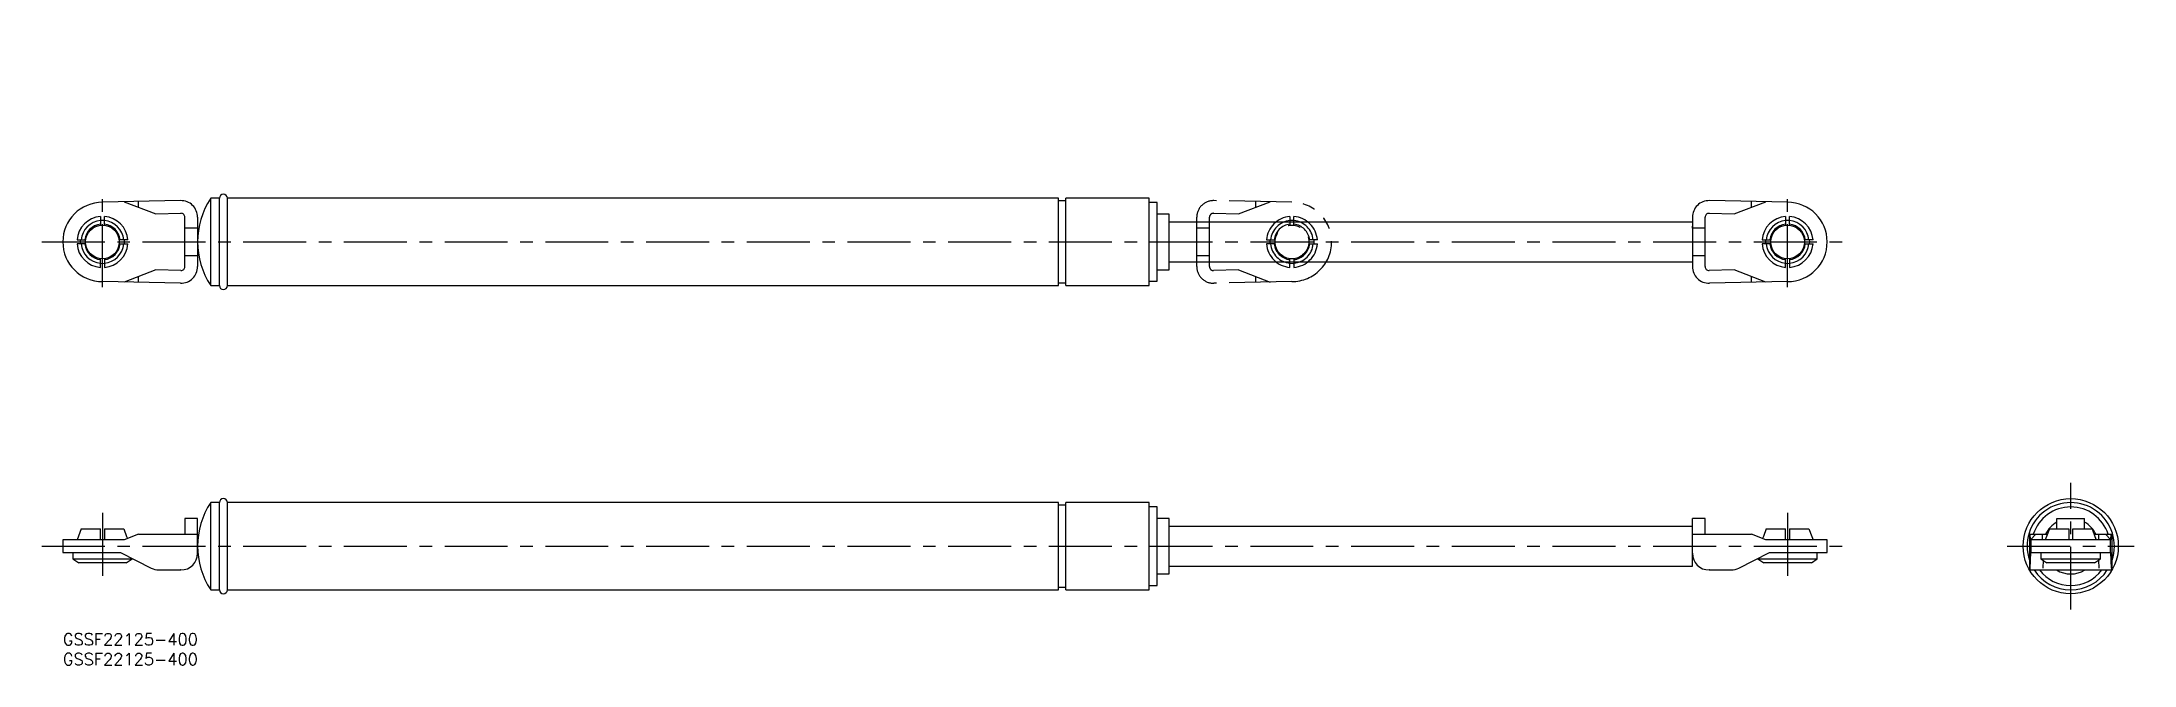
# Model space of a CAD drawing. Extents: x -5 to 522, y -8 to 149.
import ezdxf

# ---------------------------------------------------------------- set-up
doc = ezdxf.new("R2010")
doc.units = 0
doc.header["$LTSCALE"] = 0.5
doc.linetypes.add('CENTER', pattern=[50.8, 31.75, -6.35, 6.35, -6.35])
doc.linetypes.add('PHANTOM', pattern=[63.5, 31.75, -6.35, 6.35, -6.35, 6.35, -6.35])
for name, color, linetype in [('MSM_CENTER', 1, 'CENTER'), ('MSM_CONTINUOUS', 7, 'CONTINUOUS'), ('MSM_IMAGINARY', 6, 'PHANTOM'), ('MSM_PART_NUMBER', 7, 'CONTINUOUS')]:
    doc.layers.add(name, color=color, linetype=linetype)
doc.styles.get("Standard").update_dxf_attribs({"font": 'txt.shx', "height": 3, "bigfont": 'bigfont.shx'})

msp = doc.modelspace()

# ---------------------------------------------------------------- linework, layer by layer
at = {"layer": 'MSM_CENTER'}
for p, q in [((10, 87.29), (10, 110.16)), ((435, 87.29), (435, 110.16)), ((-5.29, 98.73), (450.72, 98.73)), ((506.42, 6), (506.42, 38)), ((10, 30.4), (10, 13.8)), ((435, 30.4), (435, 13.8)), ((-5.29, 22), (451.15, 22)), ((490.42, 22), (522.42, 22))]:
    msp.add_line(p, q, dxfattribs=at)
at = {"layer": 'MSM_CONTINUOUS'}
for p, q in [((29.71, 109.14), (10, 108.73)), ((15.5, 108.84), (23.5, 105.81)), ((19.09, 107.48), (19.09, 108.92)), ((23.5, 105.81), (29.78, 105.94)), ((39.5, 109.73), (37.3, 109.73)), ((37.3, 87.73), (37.3, 109.73)), ((39.5, 87.73), (39.5, 109.73)), ((251.1, 109.73), (41.5, 109.73)), ((41.5, 87.73), (41.5, 109.73)), ((251.1, 87.73), (251.1, 109.73)), ((253, 109.08), (251.1, 109.08)), ((274, 109.73), (253, 109.73)), ((253, 87.73), (253, 109.73)), ((274, 87.73), (274, 109.73)), ((276, 108.63), (274, 108.63)), ((276, 88.83), (276, 108.63)), ((279, 105.73), (276, 105.73)), ((279, 91.73), (279, 105.73)), ((415.22, 105.94), (421.5, 105.81)), ((435, 108.73), (415.29, 109.14)), ((421.5, 105.81), (429.5, 108.84)), ((425.91, 107.48), (425.91, 108.92)), ((9.5, 105.15), (9.5, 102.95)), ((9.5, 104.2), (10, 104.23)), ((10, 104.23), (10.5, 104.2)), ((10.5, 102.95), (10.5, 105.15)), ((30.8, 92.51), (30.8, 104.94)), ((34, 102.23), (30.8, 102.23)), ((34, 104.94), (34, 92.51)), ((411, 103.73), (279, 103.73)), ((411, 104.94), (411, 92.51)), ((411, 102.23), (411, 102.73)), ((414.2, 102.23), (411, 102.23)), ((414.2, 92.51), (414.2, 104.94)), ((434.5, 105.15), (434.5, 102.95)), ((434.5, 104.2), (435, 104.23)), ((435, 104.23), (435.5, 104.2)), ((435.5, 102.95), (435.5, 105.15)), ((3.58, 99.23), (5.78, 99.23)), ((5.78, 98.23), (3.58, 98.23)), ((4.5, 98.73), (4.52, 99.23)), ((4.52, 98.22), (4.5, 98.73)), ((16.42, 99.23), (14.22, 99.23)), ((14.22, 98.23), (16.42, 98.23)), ((15.48, 99.23), (15.5, 98.73)), ((15.5, 98.73), (15.48, 98.21)), ((34, 95.23), (30.8, 95.23)), ((414.2, 95.23), (411, 95.23)), ((428.58, 99.23), (430.78, 99.23)), ((430.78, 98.23), (428.58, 98.23)), ((429.5, 98.73), (429.52, 99.23)), ((429.52, 98.22), (429.5, 98.73)), ((441.42, 99.23), (439.22, 99.23)), ((439.22, 98.23), (441.42, 98.23)), ((440.48, 99.23), (440.5, 98.73)), ((440.5, 98.73), (440.48, 98.21)), ((10, 93.23), (9.49, 93.25)), ((9.5, 92.31), (9.5, 94.51)), ((10.5, 93.25), (10, 93.23)), ((10.5, 94.51), (10.5, 92.31)), ((23.5, 91.65), (15.5, 88.61)), ((19.09, 88.54), (19.09, 89.97)), ((29.78, 91.52), (23.5, 91.65)), ((276, 91.73), (279, 91.73)), ((279, 93.73), (411, 93.73)), ((421.5, 91.65), (415.22, 91.52)), ((429.5, 88.61), (421.5, 91.65)), ((425.91, 88.54), (425.91, 89.97)), ((434.5, 92.31), (434.5, 94.51)), ((435, 93.23), (434.5, 93.25)), ((435.5, 93.25), (435, 93.23)), ((435.5, 94.51), (435.5, 92.31)), ((29.71, 88.32), (10, 88.73)), ((37.3, 87.73), (39.5, 87.73)), ((41.5, 87.73), (251.1, 87.73)), ((251.1, 88.38), (253, 88.38)), ((253, 87.73), (274, 87.73)), ((274, 88.83), (276, 88.83)), ((435, 88.73), (415.29, 88.32)), ((39.5, 33), (37.3, 33)), ((37.3, 11), (37.3, 33)), ((39.5, 11), (39.5, 33)), ((251.1, 33), (41.5, 33)), ((41.5, 11), (41.5, 33)), ((251.1, 11), (251.1, 33)), ((253, 32.35), (251.1, 32.35)), ((274, 33), (253, 33)), ((253, 11), (253, 33)), ((274, 11), (274, 33)), ((276, 31.9), (274, 31.9)), ((276, 12.1), (276, 31.9)), ((4.62, 26.4), (3.58, 23.6)), ((4.62, 26.4), (9.5, 26.4)), ((9.5, 23.6), (9.5, 26.4)), ((10.5, 26.4), (15.38, 26.4)), ((10.5, 26.4), (10.5, 23.6)), ((15.38, 26.4), (16.09, 24.47)), ((34, 29), (30.8, 29)), ((30.8, 29), (30.8, 25)), ((34, 20.2), (34, 29)), ((279, 29), (276, 29)), ((279, 15), (279, 29)), ((411, 27), (279, 27)), ((411, 17), (411, 29)), ((414.2, 29), (411, 29)), ((414.2, 25), (414.2, 29)), ((429.62, 26.4), (428.91, 24.47)), ((429.62, 26.4), (434.5, 26.4)), ((434.5, 23.6), (434.5, 26.4)), ((435.5, 26.4), (435.5, 23.6)), ((435.5, 26.4), (440.38, 26.4)), ((440.38, 26.4), (441.09, 24.47)), ((501.04, 26.4), (500.32, 24.47)), ((501.04, 26.4), (505.92, 26.4)), ((502.92, 26.4), (502.92, 29)), ((502.92, 29), (509.92, 29)), ((505.92, 26.4), (505.92, 23.6)), ((506.92, 26.4), (511.79, 26.4)), ((506.92, 23.6), (506.92, 26.4)), ((509.92, 26.4), (509.92, 29)), ((511.79, 26.4), (512.51, 24.47)), ((0, 23.6), (0, 20.4)), ((15.5, 23.6), (0, 23.6)), ((19.09, 25), (15.5, 23.6)), ((16.09, 24.47), (16.3, 23.91)), ((19.09, 25), (34, 25)), ((411, 25), (425.91, 25)), ((429.5, 23.6), (425.91, 25)), ((428.91, 24.47), (428.7, 23.91)), ((445, 23.6), (429.5, 23.6)), ((441.09, 24.47), (441.42, 23.6)), ((445, 20.4), (445, 23.6)), ((496.01, 25), (496.01, 16)), ((496.01, 25), (496.01, 25)), ((496.01, 25), (500.52, 25)), ((496.3, 23.6), (496.23, 25)), ((497.66, 25), (496.3, 23.6)), ((516.53, 23.6), (496.3, 23.6)), ((496.42, 20.4), (496.42, 23.6)), ((499.34, 23.6), (499.34, 25)), ((500.32, 24.47), (500, 23.6)), ((512.31, 25), (516.83, 25)), ((512.51, 24.47), (512.84, 23.6)), ((513.5, 23.6), (513.5, 25)), ((515.17, 25), (516.53, 23.6)), ((516.42, 20.4), (516.42, 23.6)), ((516.53, 23.6), (516.61, 25)), ((516.83, 16), (516.83, 25)), ((516.83, 25), (516.83, 25)), ((0, 20.4), (14.54, 20.4)), ((2.5, 20.4), (2.5, 18.8)), ((2.5, 18.8), (4, 17.8)), ((2.5, 18.8), (17.5, 18.8)), ((16, 17.8), (4, 17.8)), ((14.54, 20.4), (22.3, 16.46)), ((16, 17.8), (17.5, 18.8)), ((17.5, 18.8), (17.5, 18.9)), ((24.2, 16), (29.71, 16)), ((29.8, 16), (29.71, 16)), ((279, 17), (411, 17)), ((415.29, 16), (415.2, 16)), ((415.29, 16), (420.8, 16)), ((422.7, 16.46), (430.46, 20.4)), ((427.5, 18.9), (427.5, 18.8)), ((427.5, 18.8), (429, 17.8)), ((427.5, 18.8), (442.5, 18.8)), ((441, 17.8), (429, 17.8)), ((430.46, 20.4), (445, 20.4)), ((441, 17.8), (442.5, 18.8)), ((442.5, 18.8), (442.5, 20.4)), ((496.01, 16), (516.83, 16)), ((496.01, 16), (496.01, 16)), ((496.12, 16), (496.13, 16.01)), ((496.12, 16), (496.12, 16)), ((496.12, 16), (496.12, 16)), ((496.13, 16.04), (496.14, 16.06)), ((496.13, 16.03), (496.13, 16.04)), ((496.13, 16.02), (496.13, 16.03)), ((496.13, 16.01), (496.13, 16.02)), ((496.13, 16.01), (496.13, 16.01)), ((496.14, 16.15), (496.15, 16.17)), ((496.14, 16.13), (496.14, 16.15)), ((496.14, 16.11), (496.14, 16.13)), ((496.14, 16.09), (496.14, 16.11)), ((496.14, 16.07), (496.14, 16.09)), ((496.14, 16.06), (496.14, 16.07)), ((496.15, 16.31), (496.16, 16.35)), ((496.15, 16.28), (496.15, 16.31)), ((496.15, 16.25), (496.15, 16.28)), ((496.15, 16.22), (496.15, 16.25)), ((496.15, 16.2), (496.15, 16.22)), ((496.15, 16.17), (496.15, 16.2)), ((496.16, 16.46), (496.32, 20.4)), ((496.16, 16.42), (496.16, 16.46)), ((496.16, 16.38), (496.16, 16.42)), ((496.16, 16.35), (496.16, 16.38)), ((496.32, 20.4), (516.51, 20.4)), ((498.92, 20.4), (498.92, 18.8)), ((498.92, 18.8), (500.42, 17.8)), ((498.92, 18.8), (513.92, 18.8)), ((499.44, 18.45), (499.36, 16.46)), ((512.42, 17.8), (500.42, 17.8)), ((512.42, 17.8), (513.92, 18.8)), ((513.39, 18.45), (513.47, 16.46)), ((513.92, 18.8), (513.92, 20.4)), ((516.67, 16.46), (516.51, 20.4)), ((516.67, 16.46), (516.67, 16.42)), ((516.67, 16.42), (516.68, 16.38)), ((516.68, 16.38), (516.68, 16.35)), ((516.68, 16.35), (516.68, 16.31)), ((516.68, 16.31), (516.68, 16.28)), ((516.68, 16.28), (516.68, 16.25)), ((516.68, 16.25), (516.68, 16.22)), ((516.68, 16.22), (516.69, 16.2)), ((516.69, 16.2), (516.69, 16.17)), ((516.69, 16.17), (516.69, 16.15)), ((516.69, 16.15), (516.69, 16.13)), ((516.69, 16.13), (516.69, 16.11)), ((516.69, 16.11), (516.69, 16.09)), ((516.69, 16.09), (516.7, 16.07)), ((516.7, 16.07), (516.7, 16.06)), ((516.7, 16.06), (516.7, 16.04)), ((516.7, 16.04), (516.7, 16.03)), ((516.7, 16.03), (516.7, 16.02)), ((516.7, 16.02), (516.71, 16.01)), ((516.71, 16.01), (516.71, 16.01)), ((516.71, 16.01), (516.71, 16)), ((516.71, 16), (516.71, 16)), ((516.71, 16), (516.71, 16)), ((516.83, 16), (516.83, 16)), ((37.3, 11), (39.5, 11)), ((41.5, 11), (251.1, 11)), ((251.1, 11.65), (253, 11.65)), ((253, 11), (274, 11)), ((274, 12.1), (276, 12.1)), ((276, 15), (279, 15))]:
    msp.add_line(p, q, dxfattribs=at)
for centre, radius in [((10, 98.73), 4.25), ((435, 98.73), 4.25), ((506.42, 22), 12)]:
    msp.add_circle(centre, radius, dxfattribs=at)
for centre, radius, start, end in [((10, 98.73), 10, 90, 270), ((29.8, 104.94), 4.2, 0, 91.1935), ((29.8, 104.94), 1, 0, 91.1935), ((54, 98.73), 20, 146.633, 213.367), ((40.5, 109.73), 1, 0, 180), ((415.2, 104.94), 4.2, 88.8065, 180), ((415.2, 104.94), 1, 88.8065, 180), ((435, 98.73), 10, 270, 90), ((10, 98.73), 6.44, 94.4541, 175.5459), ((10, 98.73), 5.4, 95.3128, 174.6872), ((10, 98.73), 4.5, 96.3794, 173.6206), ((10, 98.73), 6.44, 4.4541, 85.5459), ((10, 98.73), 5.4, 5.3128, 84.6872), ((10, 98.73), 4.5, 6.3794, 83.6206), ((435, 98.73), 6.44, 94.4541, 175.5459), ((435, 98.73), 5.4, 95.3128, 174.6872), ((435, 98.73), 4.5, 96.3794, 173.6206), ((435, 98.73), 6.44, 4.4541, 85.5459), ((435, 98.73), 5.4, 5.3128, 84.6872), ((435, 98.73), 4.5, 6.3794, 83.6206), ((10, 98.73), 6.44, 184.4541, 265.5459), ((10, 98.73), 5.4, 185.3128, 264.6872), ((10, 98.73), 4.5, 186.3794, 263.6206), ((10, 98.73), 5.4, 275.3128, 354.6872), ((10, 98.73), 6.44, 274.4541, 355.5459), ((10, 98.73), 4.5, 276.3794, 353.6206), ((435, 98.73), 6.44, 184.4541, 265.5459), ((435, 98.73), 5.4, 185.3128, 264.6872), ((435, 98.73), 4.5, 186.3794, 263.6206), ((435, 98.73), 4.5, 276.3794, 353.6206), ((435, 98.73), 5.4, 275.3128, 354.6872), ((435, 98.73), 6.44, 274.4541, 355.5459), ((29.8, 92.51), 4.2, 268.8065, 0), ((29.8, 92.51), 1, 268.8065, 0), ((415.2, 92.51), 4.2, 180, 271.1935), ((415.2, 92.51), 1, 180, 271.1935), ((40.5, 87.73), 1, 180, 0), ((54, 22), 20, 146.633, 213.367), ((40.5, 33), 1, 0, 180), ((506.42, 22), 11, 341.1749, 198.8251), ((506.42, 22), 9.9, 17.6397, 162.3603), ((506.42, 22), 7, 120, 154.6231), ((506.42, 22), 7, 25.3769, 60), ((24.2, 20.2), 4.2, 243.0341, 270), ((29.8, 20.2), 4.2, 270, 0), ((415.2, 20.2), 4.2, 180, 270), ((420.8, 20.2), 4.2, 270, 296.9659), ((506.42, 22), 11, 213.0557, 326.9443), ((506.42, 22), 9.9, 217.3052, 322.6948), ((506.42, 22), 7, 238.9973, 301.0027), ((40.5, 11), 1, 180, 0)]:
    msp.add_arc(centre, radius, start, end, dxfattribs=at)
at = {"layer": 'MSM_IMAGINARY'}
for p, q in [((290.22, 105.94), (296.5, 105.81)), ((310, 108.73), (290.29, 109.14)), ((296.5, 105.81), (304.5, 108.84)), ((300.91, 107.48), (300.91, 108.92)), ((286, 92.51), (286, 104.94)), ((289.2, 102.23), (286, 102.23)), ((289.2, 92.51), (289.2, 104.94)), ((309.5, 105.15), (309.5, 102.95)), ((309.5, 104.2), (310.35, 104.22)), ((310.35, 104.22), (310.5, 104.2)), ((310.5, 102.95), (310.5, 105.15)), ((289.2, 95.23), (286, 95.23)), ((303.58, 99.23), (305.78, 99.23)), ((305.78, 98.23), (303.58, 98.23)), ((304.52, 98.22), (304.52, 99.23)), ((316.42, 99.23), (314.22, 99.23)), ((314.22, 98.23), (316.42, 98.23)), ((315.48, 99.23), (315.5, 98.73)), ((315.5, 98.73), (315.48, 98.21)), ((296.5, 91.65), (290.22, 91.52)), ((296.5, 91.65), (304.5, 88.61)), ((300.91, 88.54), (300.91, 89.97)), ((309.5, 92.31), (309.5, 94.51)), ((310.35, 93.24), (309.5, 93.25)), ((310.5, 93.25), (310.35, 93.24)), ((310.5, 94.51), (310.5, 92.31)), ((310, 88.73), (290.29, 88.32))]:
    msp.add_line(p, q, dxfattribs=at)
msp.add_circle((310, 98.73), 4.25, dxfattribs=at)
for centre, radius, start, end in [((310, 144.93), 4.25, 6.7563, 6.7563), ((290.2, 104.94), 4.2, 88.8065, 180), ((290.2, 104.94), 1, 88.8065, 180), ((310, 98.73), 10, 270, 90), ((310, 98.73), 6.44, 94.4541, 175.5459), ((310, 98.73), 5.4, 95.3128, 174.6872), ((310, 98.73), 4.5, 96.3794, 173.6206), ((310, 98.73), 6.44, 4.4541, 85.5459), ((310, 98.73), 5.4, 5.3128, 84.6872), ((310, 98.73), 4.5, 6.3794, 83.6206), ((310, 98.73), 6.44, 184.4541, 265.5459), ((310, 98.73), 5.4, 185.3128, 264.6872), ((310, 98.73), 4.5, 186.3794, 263.6206), ((310, 98.73), 4.5, 276.3794, 353.6206), ((310, 98.73), 5.4, 275.3128, 354.6872), ((310, 98.73), 6.44, 274.4541, 355.5459), ((290.2, 92.51), 4.2, 180, 271.1935), ((290.2, 92.51), 1, 180, 271.1935)]:
    msp.add_arc(centre, radius, start, end, dxfattribs=at)

# ---------------------------------------------------------------- texts
at = {"layer": 'MSM_PART_NUMBER', "char_height": 3, "attachment_point": 1}
for insert in [(0, 0), (0, -5)]:
    msp.add_mtext_dynamic_manual_height_columns('{GSSF22125-400}', width=121.0942, gutter_width=15, heights=[0], dxfattribs=dict(at, insert=insert))

doc.saveas('drawing.dxf')
